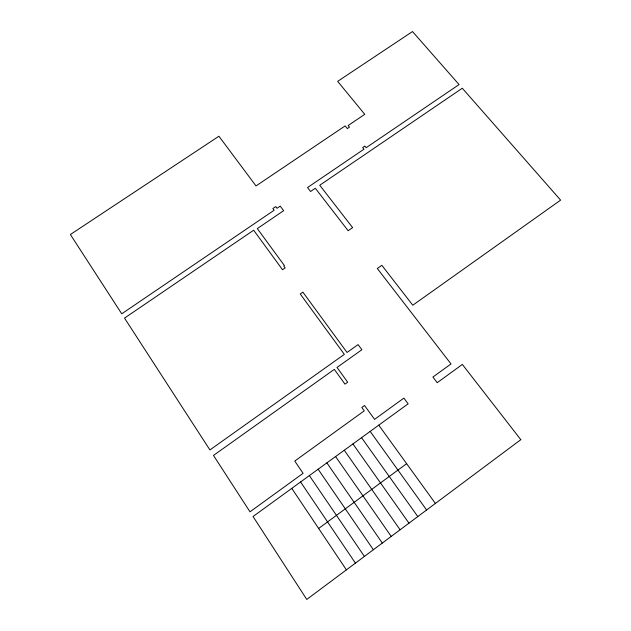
<?xml version="1.0" encoding="UTF-8"?>
<svg xmlns="http://www.w3.org/2000/svg" width="631" height="631" viewBox="0 0 631 631"><rect width="100%" height="100%" fill="white"/><g stroke="black" fill="none" stroke-linecap="round" stroke-linejoin="round"><path stroke-width="0.95" d="M318.647 528.47L406.632 463.682M378.766 425.16L435.39 503.435M370.176 431.399L426.611 509.998M361.563 437.662L417.801 516.568M352.926 443.94L408.967 523.162M344.258 450.234L400.109 529.78M335.574 456.544L391.22 536.413M326.866 462.878L382.315 543.062M318.127 469.227L373.371 549.735M309.364 475.593L364.41 556.424M300.577 481.974L355.419 563.136M291.767 488.378L346.403 569.864M520.804 439.681L306.769 599.45L253.047 516.513L408.131 403.824L403.887 398.106L374.577 419.363L364.544 405.504L361.815 407.476L364.245 410.844L294.764 461.048L303.093 473.305L250.002 511.82L213.483 455.432L334.32 369.372L344.976 384.137L347.689 382.197L337.017 367.447L361.878 349.74L358.077 344.605L347.034 352.453L302.88 292.153L300.246 293.991L344.345 354.362L209.918 449.935L124.52 318.103L253.662 230.212L282.522 269.729L285.141 267.923L283.824 266.132L284.478 265.675L257.314 228.603L283.642 210.675L280.211 206.108L277.017 208.285L275.739 206.574L272.868 208.522L274.146 210.241L121.736 313.804L70.38 234.519L218.918 136.233L256.012 185.94L345.149 125.9L347.318 128.582L349.471 127.123L348.17 125.514L364.765 114.329L337.656 81.36L412.5 31.55L459.076 84.562L366.154 147.709L364.828 146.069L362.651 147.544L363.977 149.192L307.549 187.541L310.578 191.485L315.326 188.251L348.131 230.717L352.619 227.617L319.751 185.238L462.302 88.23L560.62 200.13L412.784 305.223L381.842 265.312L377.299 268.49L451.007 363.937L432.921 377.054L437.212 382.694L462.342 364.426L520.804 439.681"/></g></svg>
